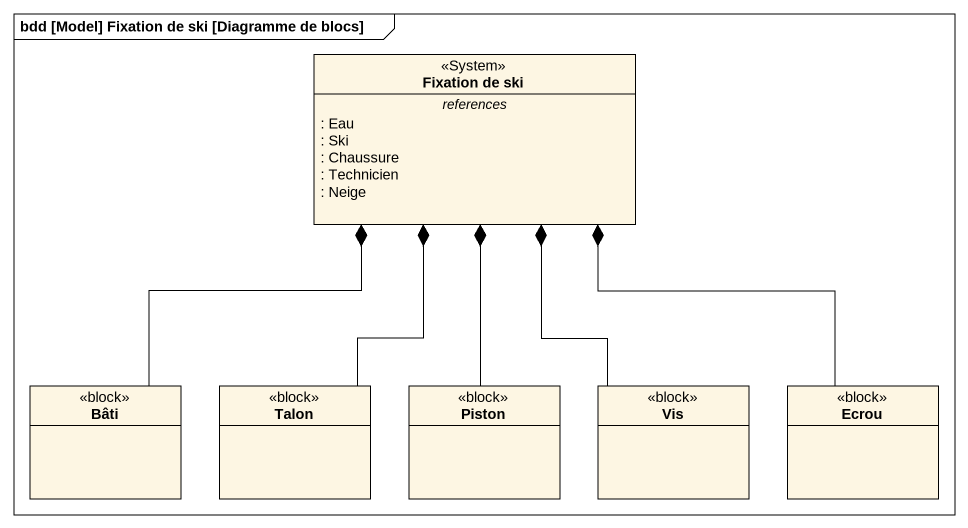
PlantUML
@startuml
mainframe bdd [Model] Fixation de ski [Diagramme de blocs]
hide circle
hide empty members
class "Fixation de ski" as Fixation_de_ski <<System>> {
  -- references --
  : Eau
  : Ski
  : Chaussure
  : Technicien
  : Neige
}
class Bâti <<block>>
class Talon <<block>>
class Piston <<block>>
class Vis <<block>>
class Ecrou <<block>>
Fixation_de_ski *-- Bâti
Fixation_de_ski *-- Talon
Fixation_de_ski *-- Piston
Fixation_de_ski *-- Vis
Fixation_de_ski *-- Ecrou
@enduml
